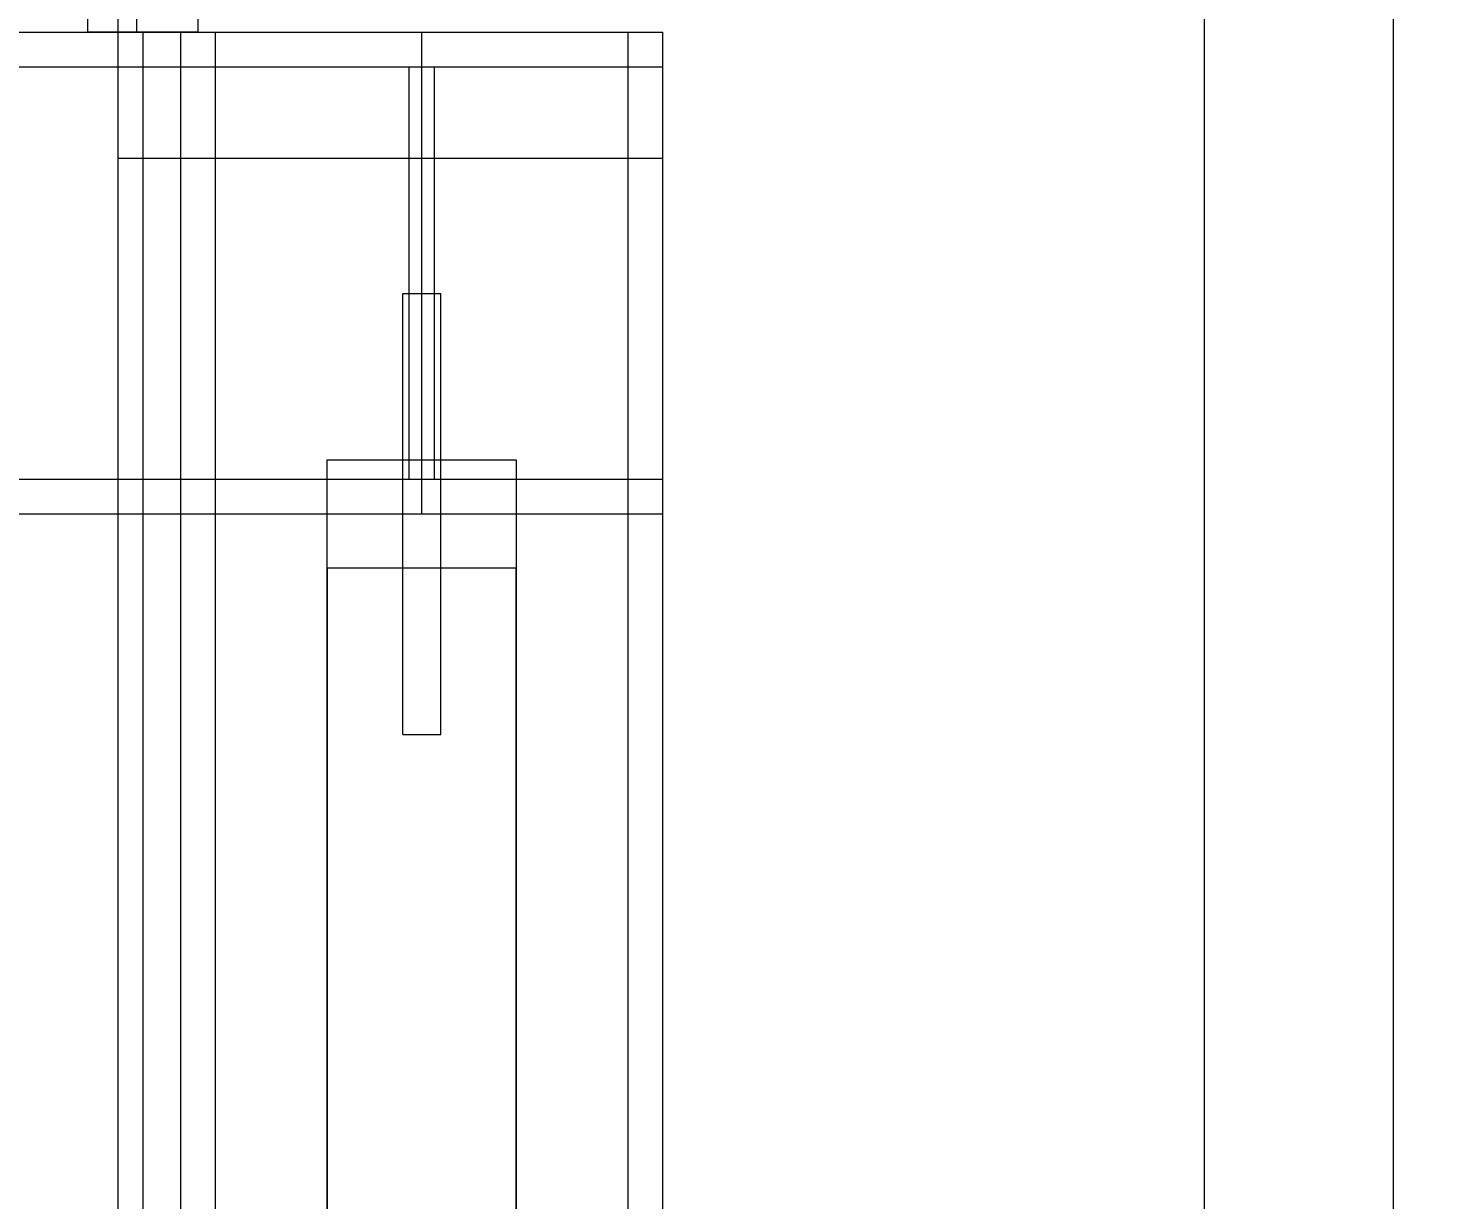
# Model space of a CAD drawing. Header units: millimetres. Extents: x -1970 to 59977, y -50268 to 6837.
# Drawn here: x 1696.5 to 2142.5, y -33070.8 to -32698.8 of the extents above; entities that cross this region are included whole.
import ezdxf

# ---------------------------------------------------------------- set-up
doc = ezdxf.new("R2010")
doc.units = ezdxf.units.MM
for name, color, linetype, lineweight in [('COTAS_P', 1, 'Continuous', 0), ('frontal_dosificador', 7, 'Continuous', 0), ('frontal_tolva', 7, 'Continuous', 0)]:
    doc.layers.add(name, color=color, linetype=linetype, lineweight=lineweight)
doc.dimstyles.new('R19_100', dxfattribs={"dimtxt": 250, "dimasz": 150, "dimexe": 150, "dimexo": 80, "dimgap": 100, "dimtad": 1, "dimtih": 1, "dimtoh": 1, "dimdsep": 46, "dimcen": 0.09, "dimadec": 0, "dimazin": 0, "dimtfac": 1, "dimtdec": 4, "dimtofl": 0, "dimtmove": 0, "dimatfit": 3, "dimfxl": 1, "dimtolj": 1, "dimtzin": 0, "dimarcsym": 0})

# ---------------------------------------------------------------- blocks, each defined once
blk = doc.blocks.new('*D40')
at = {"layer": 'COTAS_P', "color": 0, "lineweight": -2, "transparency": 16777216}
for p, q in [((2130, -31400), (2900, -31400)), ((2750, -33850), (2750, -31550)), ((2130, -34000), (2900, -34000))]:
    blk.add_line(p, q, dxfattribs=at)
at = {"layer": 'COTAS_P', "color": 0, "transparency": 16777216}
for points in [[(2725, -31550), (2775, -31550), (2750, -31400)], [(2725, -33850), (2775, -33850), (2750, -34000)]]:
    blk.add_solid(points, dxfattribs=at)
at = {"layer": 'Defpoints', "color": 0, "transparency": 16777216}
for p in [(2050, -31400), (2750, -31400), (2050, -34000)]:
    blk.add_point(p, dxfattribs=at)

msp = doc.modelspace()

# ---------------------------------------------------------------- linework, layer by layer
at = {"layer": 'frontal_dosificador'}
for p, q in [((2070, -33980), (2070, -31440)), ((2130, -33980), (2130, -31440))]:
    msp.add_line(p, q, dxfattribs=at)
at = {"layer": 'frontal_tolva'}
for p, q in [((1725, -31700), (1725, -32700)), ((1731, -32700), (1731, -31700)), ((1715.5, -32700), (1715.5, -31730)), ((1750.5, -32700), (1750.5, -31730)), ((-1821.5, -32700), (1821.5, -32700)), ((-1725, -32700), (1725, -32700)), ((1750.5, -32700), (1715.5, -32700)), ((1725, -32700), (1725, -33600)), ((1725, -32700), (1733, -32700)), ((1725, -32700), (1731, -32700)), ((1725, -32700), (1898, -32700)), ((1725, -32700), (1725, -32740)), ((1733, -33600), (1733, -32700)), ((1745, -35980), (1745, -32700)), ((1745, -32700), (1756, -32700)), ((1745, -32700), (1898, -32700)), ((1745, -32711), (1745, -32700)), ((1756, -35980), (1756, -32700)), ((1756, -32700), (1887, -32700)), ((1821.5, -32711), (1821.5, -32700)), ((1887, -35980), (1887, -32700)), ((1887, -32700), (1898, -32700)), ((1898, -35980), (1898, -32700)), ((1898, -32711), (1898, -32700)), ((1898, -32740), (1898, -32700)), ((-1821.5, -32711), (1821.5, -32711)), ((1745, -32711), (1898, -32711)), ((1817.5, -32711), (1825.5, -32711)), ((1817.5, -32842), (1817.5, -32711)), ((1821.5, -32842), (1821.5, -32711)), ((1825.5, -32842), (1825.5, -32711)), ((1725, -32740), (1898, -32740)), ((1815.5, -32783), (1827.5, -32783)), ((1815.5, -32923), (1815.5, -32783)), ((1827.5, -32923), (1827.5, -32783)), ((1791.5, -34332.806), (1791.5, -32835.806)), ((1791.5, -32835.806), (1851.5, -32835.806)), ((1791.5, -32870.194), (1791.5, -32835.806)), ((1851.5, -32835.806), (1851.5, -34332.806)), ((1851.5, -32835.806), (1851.5, -32870.194)), ((-1821.5, -32842), (1821.5, -32842)), ((1745, -32842), (1898, -32842)), ((1745, -32853), (1745, -32842)), ((1817.5, -32842), (1825.5, -32842)), ((1821.5, -32853), (1821.5, -32842)), ((1898, -32853), (1898, -32842)), ((-1821.5, -32853), (1821.5, -32853)), ((1745, -32853), (1898, -32853)), ((1851.5, -32870.194), (1791.5, -32870.194)), ((1791.5, -32870.194), (1791.5, -34367.194)), ((1851.5, -34367.194), (1851.5, -32870.194)), ((1815.5, -32923), (1827.5, -32923))]:
    msp.add_line(p, q, dxfattribs=at)

# ---------------------------------------------------------------- dimensions: what is measured, and where the dimension line sits
at = {"layer": 'COTAS_P'}
dim = msp.add_aligned_dim(p1=(2050, -34000), p2=(2050, -31400), distance=-700, text='<> P', dimstyle='R19_100', dxfattribs=at)
dim.commit()
dim.dimension.update_dxf_attribs({"geometry": '*D40', "text_midpoint": (2750, -32700)})

doc.saveas('drawing.dxf')
